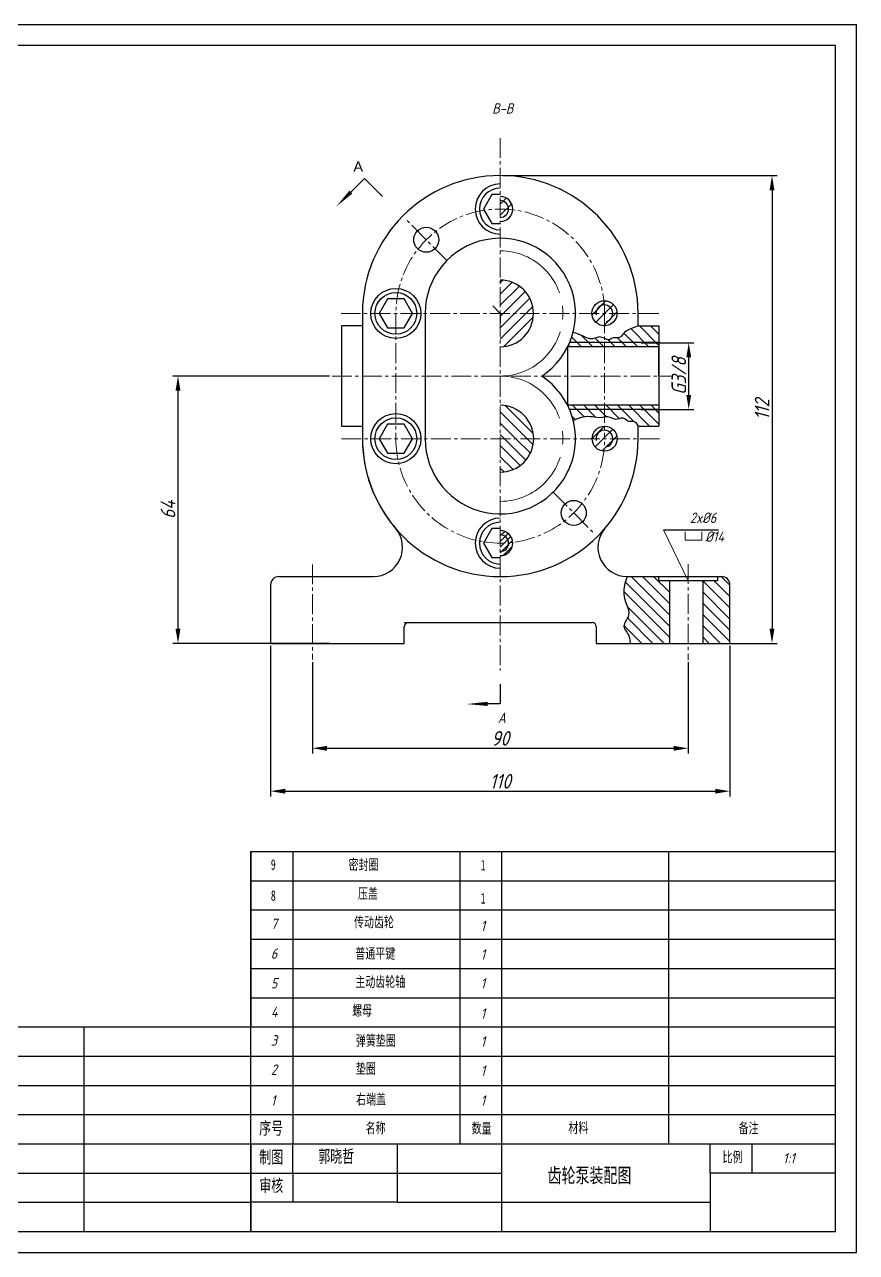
# Model space of a CAD drawing. Header units: millimetres. Extents: x -2889 to 8174, y 2447 to 8478.
# Drawn here: x 986.6 to 1185.9, y 3331.8 to 3625.8 of the extents above; entities that cross this region are included whole.
import ezdxf

# ---------------------------------------------------------------- set-up
doc = ezdxf.new("R2010")
doc.units = ezdxf.units.MM
doc.linetypes.add('CENTER2', pattern=[28.575, 19.05, -3.175, 3.175, -3.175])
for name, color, linetype, lineweight in [('标注', 255, 'Continuous', 5), ('点画线', 110, 'CENTER2', 5), ('粗', 7, 'Continuous', 30), ('粗实线', 7, 'Continuous', 40)]:
    doc.layers.add(name, color=color, linetype=linetype, lineweight=lineweight)
doc.layers.add('细实线', color=255, linetype='Continuous')
doc.styles.get("Standard").update_dxf_attribs({"font": 'arial.ttf'})
doc.styles.add('字母和数字', font='gbeitc.shx')
doc.styles.add('数字与字母', font='gbeitc.shx')
doc.styles.add('汉字', font='simfang.ttf', dxfattribs={"width": 0.7})
doc.dimstyles.new('721', dxfattribs={"dimtxt": 3.5, "dimasz": 3.5, "dimexe": 1.25, "dimexo": 0.625, "dimtad": 1, "dimtoh": 1, "dimdsep": 46, "dimtxsty": '数字与字母', "dimcen": 2.5, "dimadec": 0, "dimazin": 0, "dimtfac": 1, "dimtmove": 0, "dimatfit": 3, "dimfxl": 1, "dimlwd": 25, "dimlwe": 25, "dimarcsym": 0})
doc.dimstyles.new('721$0', dxfattribs={"dimtxt": 3.5, "dimasz": 3.5, "dimexe": 1.25, "dimexo": 0.625, "dimtad": 1, "dimtoh": 1, "dimdsep": 46, "dimtxsty": '数字与字母', "dimcen": 2.5, "dimadec": 0, "dimazin": 0, "dimtfac": 1, "dimtmove": 0, "dimatfit": 3, "dimfxl": 1, "dimlwd": 25, "dimlwe": 25, "dimarcsym": 0})
pattern_1 = [(135, (-1370.5366, 2426.4659), (-1.3470384, -1.3470384), [])]

# ---------------------------------------------------------------- blocks, each defined once
blk = doc.blocks.new('*D99')
at = {"layer": 'Defpoints', "color": 0, "transparency": 16777216}
for p in [(1055.57, 3473.83), (1145.57, 3473.83), (1145.57, 3452.54)]:
    blk.add_point(p, dxfattribs=at)
at = {"layer": '细实线', "color": 0, "lineweight": 25, "transparency": 16777216}
for p, q in [((1055.57, 3473.2), (1055.57, 3451.29)), ((1145.57, 3473.2), (1145.57, 3451.29)), ((1059.07, 3452.54), (1142.07, 3452.54))]:
    blk.add_line(p, q, dxfattribs=at)
at = {"layer": '细实线', "color": 0, "transparency": 16777216}
for points in [[(1059.07, 3453.12), (1059.07, 3451.96), (1055.57, 3452.54)], [(1142.07, 3453.12), (1142.07, 3451.96), (1145.57, 3452.54)]]:
    blk.add_solid(points, dxfattribs=at)
at = {"layer": '细实线', "color": 0, "transparency": 16777216, "insert": (1100.57, 3454.91), "char_height": 3.5, "attachment_point": 5, "style": '数字与字母'}
blk.add_mtext('90', dxfattribs=at)
blk = doc.blocks.new('*D100')
at = {"layer": 'Defpoints', "color": 0, "transparency": 16777216}
for p in [(1045.57, 3477.66), (1155.57, 3477.66), (1155.57, 3442.27)]:
    blk.add_point(p, dxfattribs=at)
at = {"layer": '细实线', "color": 0, "lineweight": 25, "transparency": 16777216}
for p, q in [((1045.57, 3477.04), (1045.57, 3441.02)), ((1155.57, 3477.04), (1155.57, 3441.02)), ((1049.07, 3442.27), (1152.07, 3442.27))]:
    blk.add_line(p, q, dxfattribs=at)
at = {"layer": '细实线', "color": 0, "transparency": 16777216}
for points in [[(1049.07, 3442.85), (1049.07, 3441.68), (1045.57, 3442.27)], [(1152.07, 3442.85), (1152.07, 3441.68), (1155.57, 3442.27)]]:
    blk.add_solid(points, dxfattribs=at)
at = {"layer": '细实线', "color": 0, "transparency": 16777216, "insert": (1100.57, 3444.64), "char_height": 3.5, "attachment_point": 5, "style": '数字与字母'}
blk.add_mtext('110', dxfattribs=at)
blk = doc.blocks.new('*D101')
at = {"layer": 'Defpoints', "color": 0, "transparency": 16777216}
for p in [(1100.57, 3589.66), (1123.57, 3477.66), (1165.65, 3477.66)]:
    blk.add_point(p, dxfattribs=at)
at = {"layer": '细实线', "color": 0, "lineweight": 25, "transparency": 16777216}
for p, q in [((1101.2, 3589.66), (1166.9, 3589.66)), ((1165.65, 3586.16), (1165.65, 3481.16)), ((1124.2, 3477.66), (1166.9, 3477.66))]:
    blk.add_line(p, q, dxfattribs=at)
at = {"layer": '细实线', "color": 0, "transparency": 16777216}
for points in [[(1165.06, 3586.16), (1166.23, 3586.16), (1165.65, 3589.66)], [(1165.06, 3481.16), (1166.23, 3481.16), (1165.65, 3477.66)]]:
    blk.add_solid(points, dxfattribs=at)
at = {"layer": '细实线', "color": 0, "transparency": 16777216, "insert": (1163.27, 3533.66), "char_height": 3.5, "attachment_point": 5, "rotation": 90, "style": '数字与字母'}
blk.add_mtext('112', dxfattribs=at)
blk = doc.blocks.new('*D102')
at = {"layer": 'Defpoints', "color": 0, "transparency": 16777216}
for p in [(1060.3, 3541.66), (1023.39, 3477.66), (1060.3, 3477.66)]:
    blk.add_point(p, dxfattribs=at)
at = {"layer": '细实线', "color": 0, "lineweight": 25, "transparency": 16777216}
for p, q in [((1059.67, 3541.66), (1022.14, 3541.66)), ((1023.39, 3538.16), (1023.39, 3481.16)), ((1059.67, 3477.66), (1022.14, 3477.66))]:
    blk.add_line(p, q, dxfattribs=at)
at = {"layer": '细实线', "color": 0, "transparency": 16777216}
for points in [[(1022.8, 3538.16), (1023.97, 3538.16), (1023.39, 3541.66)], [(1022.8, 3481.16), (1023.97, 3481.16), (1023.39, 3477.66)]]:
    blk.add_solid(points, dxfattribs=at)
at = {"layer": '细实线', "color": 0, "transparency": 16777216, "insert": (1021.01, 3509.66), "char_height": 3.5, "attachment_point": 5, "rotation": 90, "style": '数字与字母'}
blk.add_mtext('64', dxfattribs=at)
blk = doc.blocks.new('*D112')
at = {"layer": 'Defpoints', "color": 0, "transparency": 16777216}
for p in [(1133.71, 3549.66), (1145.71, 3549.66), (1133.71, 3533.66)]:
    blk.add_point(p, dxfattribs=at)
at = {"layer": '细实线', "color": 0, "lineweight": 25, "transparency": 16777216}
for p, q in [((1134.33, 3549.66), (1146.96, 3549.66)), ((1145.71, 3537.16), (1145.71, 3546.16)), ((1134.33, 3533.66), (1146.96, 3533.66))]:
    blk.add_line(p, q, dxfattribs=at)
at = {"layer": '细实线', "color": 0, "transparency": 16777216}
for points in [[(1145.13, 3546.16), (1146.29, 3546.16), (1145.71, 3549.66)], [(1145.13, 3537.16), (1146.29, 3537.16), (1145.71, 3533.66)]]:
    blk.add_solid(points, dxfattribs=at)
at = {"layer": '细实线', "color": 0, "transparency": 16777216, "insert": (1143.33, 3541.66), "char_height": 3.5, "attachment_point": 5, "rotation": 90, "style": '数字与字母'}
blk.add_mtext('G3/8', dxfattribs=at)

msp = doc.modelspace()

# ---------------------------------------------------------------- hatches: boundary and pattern name
h = msp.add_hatch()
h.set_pattern_fill('ANSI31', color=0, scale=0.6)
h.set_pattern_definition([(45, (-1370.5366, 2426.4659), (-1.3470384, 1.3470384), [])])
h.paths.add_polyline_path([(1100.57, 3564.663), (1100.57, 3556.663), (1108.525, 3556.663, 0.412582)])
h.paths.add_polyline_path([(1108.525, 3556.663), (1100.57, 3556.663), (1100.57, 3555.026), (1100.57, 3548.663, 0.412582)])
h.paths.add_polyline_path([(1100.57, 3583.663), (1100.57, 3581.663, -0.020008), (1102.568, 3581.583, 0.4259816)], flags=17)
h.paths.add_polyline_path([(1102.568, 3581.583, 0.020008), (1100.57, 3581.663), (1100.57, 3579.663, 0.4025427)])
h.paths.add_polyline_path([(1103.565, 3581.483, 0.010013), (1102.568, 3581.583, -0.4025427), (1100.57, 3579.663), (1100.57, 3578.663, 0.3967367)])
h.paths.add_polyline_path([(1100.57, 3584.663), (1100.57, 3583.663, -0.4259816), (1102.568, 3581.583, -0.010013), (1103.565, 3581.483, 0.4319091)])
h.paths.add_polyline_path([(1125.49, 3558.663, -0.0200209), (1125.57, 3556.663), (1127.525, 3556.663, 0.4194244)], flags=17)
h.paths.add_polyline_path([(1127.525, 3556.663), (1125.57, 3556.663), (1125.57, 3554.664, 0.4076992)], flags=17)
h.paths.add_polyline_path([(1125.57, 3556.663), (1122.526, 3556.663, 0.4149432), (1125.57, 3553.701)])
h.paths.add_polyline_path([(1125.49, 3558.663, 0.0103957), (1125.385, 3559.697, 0.4005907), (1122.525, 3556.7, 0.0030946), (1122.526, 3556.663), (1123.525, 3556.663, -0.4090219)])
h.paths.add_polyline_path([(1125.385, 3559.697, -0.0103957), (1125.49, 3558.663, -0.4194244), (1127.525, 3556.663), (1128.525, 3556.663, 0.0030946), (1128.525, 3556.7, 0.4279689)])
h.paths.add_polyline_path([(1125.49, 3558.663, 0.4090219), (1123.525, 3556.663), (1125.57, 3556.663, 0.0200209)])
h.paths.add_polyline_path([(1125.57, 3556.663), (1123.525, 3556.663), (1122.526, 3556.663, 0.4149432), (1125.57, 3553.701)], flags=16)
h.paths.add_polyline_path([(1128.525, 3556.663), (1127.525, 3556.663, -0.4076992), (1125.57, 3554.664), (1125.57, 3553.701, 0.4062553)])
h.paths.add_polyline_path([(1125.57, 3556.663), (1123.525, 3556.663), (1122.526, 3556.663, 0.4149432), (1125.57, 3553.701), (1125.57, 3554.664)], flags=17)
h.paths.add_polyline_path([(1125.57, 3529.663, 0.4142038), (1122.57, 3526.663), (1125.57, 3526.663, 0.0007432), (1125.57, 3526.738)])
h.paths.add_polyline_path([(1125.57, 3528.663), (1125.57, 3526.738, -0.0007432), (1125.57, 3526.663), (1127.57, 3526.663, 0.4142287)])
h.paths.add_polyline_path([(1125.57, 3529.663), (1125.57, 3528.663, -0.4142287), (1127.57, 3526.663), (1128.57, 3526.663, 0.4142233)])
h.paths.add_polyline_path([(1128.57, 3526.663), (1127.57, 3526.663, -0.4259816), (1125.49, 3524.665, -0.010013), (1125.39, 3523.669, 0.4319091)])
h.paths.add_polyline_path([(1127.57, 3526.663), (1125.57, 3526.663, -0.020008), (1125.49, 3524.665, 0.4259816)], flags=17)
h.paths.add_polyline_path([(1125.57, 3526.663), (1123.57, 3526.663, 0.4025427), (1125.49, 3524.665, 0.020008)])
h.paths.add_polyline_path([(1123.57, 3526.663), (1122.57, 3526.663, 0.3967367), (1125.39, 3523.669, 0.010013), (1125.49, 3524.665, -0.4025427)])
h = msp.add_hatch()
h.set_pattern_fill('ANSI31', color=0, scale=0.6, angle=90)
h.set_pattern_definition(pattern_1)
edge = h.paths.add_edge_path()
edge.add_line((1138.57, 3553.663), (1133.57, 3553.663))
edge.add_spline(control_points=[(1133.57, 3553.663), (1129.95, 3552.542), (1129.84, 3550.406), (1127.248, 3551.178), (1126.798, 3550.052), (1125.883, 3550.512), (1125.57, 3550.658)], knot_values=[0, 0, 0, 0, 1, 2, 3, 3.4508129, 3.4508129, 3.4508129, 3.4508129], degree=3, periodic=0)
edge.add_line((1125.57, 3550.658), (1125.57, 3549.663))
edge.add_line((1125.57, 3549.663), (1138.57, 3549.663))
edge.add_line((1138.57, 3549.663), (1138.57, 3553.663))
edge = h.paths.add_edge_path()
edge.add_spline(control_points=[(1125.57, 3550.658), (1125.189, 3550.837), (1123.992, 3551.357), (1122.262, 3549.804), (1120.012, 3551.579), (1117.986, 3552.115)], knot_values=[3.4508129, 3.4508129, 3.4508129, 3.4508129, 4, 5, 5.9932027, 5.9932027, 5.9932027, 5.9932027], degree=3, periodic=0)
edge.add_arc((1100.57, 3556.663), 18, 337.11462, 345.36293, ccw=False)
edge.add_line((1117.153, 3549.663), (1125.57, 3549.663))
edge.add_line((1125.57, 3549.663), (1125.57, 3550.658))
h.paths.add_polyline_path([(1125.57, 3549.663), (1117.153, 3549.663, -0.0152834), (1116.695, 3548.663), (1125.57, 3548.663)])
h.paths.add_polyline_path([(1138.57, 3549.663), (1125.57, 3549.663), (1125.57, 3548.663), (1138.57, 3548.663)])
h.paths.add_polyline_path([(1138.57, 3534.663), (1125.57, 3534.663), (1125.57, 3533.663), (1138.57, 3533.663)])
h.paths.add_polyline_path([(1125.57, 3534.663), (1116.695, 3534.663, -0.0152834), (1117.153, 3533.663), (1125.57, 3533.663)])
edge = h.paths.add_edge_path()
edge.add_line((1125.57, 3533.663), (1117.153, 3533.663))
edge.add_arc((1100.57, 3526.663), 18, 14.06865, 22.88538, ccw=False)
edge.add_spline(control_points=[(1118.03, 3531.039), (1121.063, 3532.569), (1123.428, 3531.484), (1124.999, 3531.864), (1125.57, 3531.94)], knot_values=[0, 0, 0, 0, 1, 1.7055718, 1.7055718, 1.7055718, 1.7055718], degree=3, periodic=0)
edge.add_line((1125.57, 3531.94), (1125.57, 3533.663))
edge = h.paths.add_edge_path()
edge.add_line((1138.57, 3533.663), (1125.57, 3533.663))
edge.add_line((1125.57, 3533.663), (1125.57, 3531.94))
edge.add_spline(control_points=[(1125.57, 3531.94), (1125.808, 3531.971), (1126.796, 3532.047), (1128.222, 3530.865), (1129.994, 3532.206), (1131.38, 3530.252), (1132.857, 3531.274), (1133.57, 3529.663)], knot_values=[1.7055718, 1.7055718, 1.7055718, 1.7055718, 2, 3, 4, 5, 6, 6, 6, 6], degree=3, periodic=0)
edge.add_line((1133.57, 3529.663), (1138.57, 3529.663))
edge.add_line((1138.57, 3529.663), (1138.57, 3533.663))
h = msp.add_hatch()
h.set_pattern_fill('ANSI31', color=0, scale=0.6, angle=90)
h.set_pattern_definition(pattern_1)
edge = h.paths.add_edge_path()
edge.add_line((1141.07, 3492.663), (1138.57, 3492.663))
edge.add_line((1138.57, 3492.663), (1138.57, 3493.663))
edge.add_line((1138.57, 3493.663), (1130.967, 3493.663))
edge.add_spline(control_points=[(1130.967, 3493.663), (1129.087, 3488.947), (1132.87, 3485.267), (1129.187, 3481.753), (1131.664, 3480.013), (1131.664, 3477.663), (1131.664, 3477.663)], knot_values=[0, 0, 0, 0, 1, 2, 3, 4, 4, 4, 4], degree=3, periodic=0)
edge.add_line((1131.665, 3477.663), (1141.07, 3477.663))
edge.add_line((1141.07, 3477.663), (1141.07, 3492.663))
h.paths.add_polyline_path([(1155.57, 3493.663), (1152.57, 3493.663), (1152.57, 3492.663), (1149.07, 3492.663), (1149.07, 3477.663), (1155.57, 3477.663)])
at = {"layer": '标注'}
h = msp.add_hatch(dxfattribs=at)
h.set_pattern_fill('ANSI31', color=0, scale=0.3)
h.set_pattern_definition([(45, (-1370.53655, 2426.4659), (-0.6735192, 0.6735192), [])])
h.paths.add_polyline_path([(1100.57, 3503.663), (1100.57, 3501.663, 0.020008), (1102.568, 3501.743, 0.4025427)])
h.paths.add_polyline_path([(1100.57, 3504.663), (1100.57, 3503.663, -0.4025427), (1102.568, 3501.743, 0.010013), (1103.565, 3501.843, 0.3967367)])
h.paths.add_polyline_path([(1103.565, 3501.843, -0.010013), (1102.568, 3501.743, -0.4259816), (1100.57, 3499.663), (1100.57, 3498.663, 0.4319091)])
h.paths.add_polyline_path([(1102.568, 3501.743, -0.020008), (1100.57, 3501.663), (1100.57, 3499.663, 0.4259816)], flags=17)
at = {"layer": '点画线'}
h = msp.add_hatch(dxfattribs=at)
h.set_pattern_fill('ANSI31', color=0, scale=0.6, angle=90)
h.set_pattern_definition(pattern_1)
h.paths.add_polyline_path([(1108.57, 3526.663, 0.4142136), (1100.57, 3534.663), (1100.57, 3526.663)], flags=17)
h.paths.add_polyline_path([(1100.57, 3534.663), (1100.57, 3518.663, 1)])
h = msp.add_hatch(dxfattribs=at)
h.set_pattern_fill('ANSI31', color=0, scale=0.6, angle=90)
h.set_pattern_definition(pattern_1)
h.paths.add_polyline_path([(1100.57, 3526.663), (1108.57, 3526.663, 0.4142136), (1100.57, 3534.663)])

# ---------------------------------------------------------------- linework, layer by layer
at = {"color": 0}
for p, q in [((765.873, 3625.828), (1185.873, 3625.828)), ((1185.873, 3331.828), (1185.873, 3625.828)), ((1068.085, 3588.989), (1064.803, 3585.735)), ((1138.57, 3549.663), (1117.153, 3549.663)), ((1138.57, 3533.663), (1117.153, 3533.663)), ((1139.645, 3504.816), (1152.874, 3504.816)), ((1040.873, 3420.828), (1040.873, 3427.828)), ((1040.873, 3427.828), (1180.873, 3427.828)), ((1050.873, 3427.828), (1050.873, 3420.828)), ((1090.873, 3427.828), (1090.873, 3420.828)), ((1100.873, 3427.828), (1100.873, 3420.828)), ((1140.873, 3427.828), (1140.873, 3420.828)), ((1040.873, 3413.828), (1040.873, 3420.828)), ((1040.873, 3420.828), (1050.873, 3420.828)), ((1040.873, 3420.828), (1180.873, 3420.828)), ((1050.873, 3420.828), (1090.873, 3420.828)), ((1050.873, 3420.828), (1050.873, 3413.828)), ((1090.873, 3420.828), (1100.873, 3420.828)), ((1090.873, 3420.828), (1090.873, 3413.828)), ((1100.873, 3420.828), (1100.873, 3413.828)), ((1100.873, 3420.828), (1140.873, 3420.828)), ((1140.873, 3420.828), (1180.873, 3420.828)), ((1140.873, 3420.828), (1140.873, 3413.828)), ((1040.873, 3406.828), (1040.873, 3413.828)), ((1040.873, 3413.828), (1050.873, 3413.828)), ((1040.873, 3413.828), (1180.873, 3413.828)), ((1050.873, 3413.828), (1090.873, 3413.828)), ((1050.873, 3413.828), (1050.873, 3406.828)), ((1090.873, 3413.828), (1100.873, 3413.828)), ((1090.873, 3413.828), (1090.873, 3406.828)), ((1100.873, 3413.828), (1100.873, 3406.828)), ((1100.873, 3413.828), (1140.873, 3413.828)), ((1140.873, 3413.828), (1180.873, 3413.828)), ((1140.873, 3413.828), (1140.873, 3406.828)), ((1040.873, 3399.828), (1040.873, 3406.828)), ((1040.873, 3406.828), (1050.873, 3406.828)), ((1040.873, 3406.828), (1180.873, 3406.828)), ((1050.873, 3406.828), (1090.873, 3406.828)), ((1050.873, 3406.828), (1050.873, 3399.828)), ((1090.873, 3406.828), (1100.873, 3406.828)), ((1090.873, 3406.828), (1090.873, 3399.828)), ((1100.873, 3406.828), (1100.873, 3399.828)), ((1100.873, 3406.828), (1140.873, 3406.828)), ((1140.873, 3406.828), (1180.873, 3406.828)), ((1140.873, 3406.828), (1140.873, 3399.828)), ((1040.873, 3392.828), (1040.873, 3399.828)), ((1040.873, 3399.828), (1050.873, 3399.828)), ((1040.873, 3399.828), (1180.873, 3399.828)), ((1050.873, 3399.828), (1090.873, 3399.828)), ((1050.873, 3399.828), (1050.873, 3392.828)), ((1090.873, 3399.828), (1100.873, 3399.828)), ((1090.873, 3399.828), (1090.873, 3392.828)), ((1100.873, 3399.828), (1100.873, 3392.828)), ((1100.873, 3399.828), (1140.873, 3399.828)), ((1140.873, 3399.828), (1180.873, 3399.828)), ((1140.873, 3399.828), (1140.873, 3392.828)), ((1040.873, 3385.828), (1040.873, 3392.828)), ((1040.873, 3392.828), (1050.873, 3392.828)), ((1040.873, 3392.828), (1180.873, 3392.828)), ((1050.873, 3392.828), (1090.873, 3392.828)), ((1050.873, 3392.828), (1050.873, 3385.828)), ((1090.873, 3392.828), (1100.873, 3392.828)), ((1090.873, 3392.828), (1090.873, 3385.828)), ((1100.873, 3392.828), (1100.873, 3385.828)), ((1100.873, 3392.828), (1140.873, 3392.828)), ((1140.873, 3392.828), (1180.873, 3392.828)), ((1140.873, 3392.828), (1140.873, 3385.828)), ((900.873, 3385.828), (1040.873, 3385.828)), ((960.873, 3385.828), (1000.873, 3385.828)), ((1000.873, 3385.828), (1040.873, 3385.828)), ((1000.873, 3385.828), (1000.873, 3378.828)), ((1040.873, 3378.828), (1040.873, 3385.828)), ((1040.873, 3385.828), (1050.873, 3385.828)), ((1040.873, 3385.828), (1180.873, 3385.828)), ((1050.873, 3385.828), (1090.873, 3385.828)), ((1050.873, 3385.828), (1050.873, 3378.828)), ((1090.873, 3385.828), (1100.873, 3385.828)), ((1090.873, 3385.828), (1090.873, 3378.828)), ((1100.873, 3385.828), (1100.873, 3378.828)), ((1100.873, 3385.828), (1140.873, 3385.828)), ((1140.873, 3385.828), (1180.873, 3385.828)), ((1140.873, 3385.828), (1140.873, 3378.828)), ((900.873, 3378.828), (1040.873, 3378.828)), ((960.873, 3378.828), (1000.873, 3378.828)), ((1000.873, 3378.828), (1040.873, 3378.828)), ((1000.873, 3378.828), (1000.873, 3371.828)), ((1040.873, 3371.828), (1040.873, 3378.828)), ((1040.873, 3378.828), (1050.873, 3378.828)), ((1040.873, 3378.828), (1180.873, 3378.828)), ((1050.873, 3378.828), (1090.873, 3378.828)), ((1050.873, 3378.828), (1050.873, 3371.828)), ((1090.873, 3378.828), (1100.873, 3378.828)), ((1090.873, 3378.828), (1090.873, 3371.828)), ((1100.873, 3378.828), (1100.873, 3371.828)), ((1100.873, 3378.828), (1140.873, 3378.828)), ((1140.873, 3378.828), (1180.873, 3378.828)), ((1140.873, 3378.828), (1140.873, 3371.828)), ((900.873, 3371.828), (1040.873, 3371.828)), ((960.873, 3371.828), (1000.873, 3371.828)), ((1000.873, 3371.828), (1040.873, 3371.828)), ((1000.873, 3371.828), (1000.873, 3364.828)), ((1040.873, 3364.828), (1040.873, 3371.828)), ((1040.873, 3371.828), (1050.873, 3371.828)), ((1040.873, 3371.828), (1180.873, 3371.828)), ((1050.873, 3371.828), (1090.873, 3371.828)), ((1050.873, 3371.828), (1050.873, 3364.828)), ((1090.873, 3371.828), (1100.873, 3371.828)), ((1090.873, 3371.828), (1090.873, 3364.828)), ((1100.873, 3371.828), (1100.873, 3364.828)), ((1100.873, 3371.828), (1140.873, 3371.828)), ((1140.873, 3371.828), (1180.873, 3371.828)), ((1140.873, 3371.828), (1140.873, 3364.828)), ((900.873, 3364.828), (1040.873, 3364.828)), ((960.873, 3364.828), (1000.873, 3364.828)), ((1000.873, 3364.828), (1040.873, 3364.828)), ((1000.873, 3364.828), (1000.873, 3357.828)), ((1040.873, 3364.828), (1050.873, 3364.828)), ((1040.873, 3364.828), (1180.873, 3364.828)), ((1050.873, 3364.828), (1090.873, 3364.828)), ((1050.873, 3364.828), (1050.873, 3357.828)), ((1090.873, 3364.828), (1100.873, 3364.828)), ((1090.873, 3364.828), (1090.873, 3357.828)), ((1100.873, 3364.828), (1100.873, 3357.828)), ((1100.873, 3364.828), (1140.873, 3364.828)), ((1140.873, 3364.828), (1180.873, 3364.828)), ((1140.873, 3364.828), (1140.873, 3357.828)), ((900.873, 3357.828), (1040.873, 3357.828)), ((960.873, 3357.828), (1000.873, 3357.828)), ((1000.873, 3357.828), (1040.873, 3357.828)), ((1000.873, 3357.828), (1000.873, 3350.828)), ((1040.873, 3357.828), (1040.873, 3336.828)), ((1040.873, 3357.828), (1180.873, 3357.828)), ((1050.873, 3350.828), (1050.873, 3357.828)), ((1075.873, 3357.828), (1075.873, 3343.828)), ((1100.873, 3357.828), (1100.873, 3336.828)), ((1150.873, 3350.828), (1150.873, 3357.828)), ((1160.873, 3350.828), (1160.873, 3357.828)), ((900.873, 3350.828), (1040.873, 3350.828)), ((960.873, 3350.828), (1000.873, 3350.828)), ((1000.873, 3350.828), (1040.873, 3350.828)), ((1000.873, 3350.828), (1000.873, 3343.828)), ((1040.873, 3350.828), (1050.873, 3350.828)), ((1050.873, 3350.828), (1075.873, 3350.828)), ((1050.873, 3350.828), (1050.873, 3343.828)), ((1075.873, 3350.828), (1100.873, 3350.828)), ((1160.873, 3350.828), (1150.873, 3350.828)), ((1150.873, 3350.828), (1150.873, 3336.828)), ((1180.873, 3350.828), (1160.873, 3350.828)), ((900.873, 3343.828), (1040.873, 3343.828)), ((960.873, 3343.828), (1000.873, 3343.828)), ((1000.873, 3343.828), (1040.873, 3343.828)), ((1000.873, 3343.828), (1000.873, 3336.828)), ((1075.873, 3343.828), (1040.873, 3343.828)), ((1075.873, 3343.828), (1100.873, 3343.828)), ((1100.873, 3343.828), (1150.873, 3343.828)), ((900.873, 3336.828), (1040.873, 3336.828)), ((765.873, 3331.828), (1185.873, 3331.828))]:
    msp.add_line(p, q, dxfattribs=at)
for centre, radius, start, end in [((1100.57, 3581.663), 2, 270, 90), ((1125.504, 3556.672), 2.009, 284.44058, 189.89435), ((1125.532, 3526.685), 2.015, 281.1929, 193.25835), ((1100.57, 3501.663), 2, 270, 90)]:
    msp.add_arc(centre, radius, start, end, dxfattribs=at)
for points in [[(1133.57, 3553.663), (1129.95, 3552.542), (1129.84, 3550.406), (1127.248, 3551.178), (1126.697, 3549.8), (1124.298, 3551.632), (1122.258, 3549.8), (1119.997, 3551.591), (1117.944, 3552.126)], [(1118.03, 3531.039), (1121.063, 3532.569), (1123.836, 3531.297), (1126.358, 3532.41), (1128.222, 3530.865), (1129.994, 3532.206), (1131.38, 3530.252), (1132.857, 3531.274), (1133.57, 3529.663)], [(1130.967, 3493.663), (1129.087, 3488.947), (1132.87, 3485.267), (1129.187, 3481.753), (1131.664, 3480.013), (1131.664, 3477.663), (1131.664, 3477.663)]]:
    msp.add_open_spline(points, degree=3, dxfattribs=at)
at = {"layer": '标注', "color": 0}
for p, q in [((1139.645, 3504.816), (1145.57, 3492.663)), ((1144.824, 3504.37), (1144.824, 3502.37)), ((1144.824, 3502.37), (1148.824, 3502.37)), ((1148.824, 3502.37), (1148.824, 3504.37))]:
    msp.add_line(p, q, dxfattribs=at)
at = {"layer": '点画线', "color": 0, "lineweight": 5, "ltscale": 0.25}
for p, q in [((1100.57, 3598.64), (1100.57, 3471.164)), ((1087.811, 3569.36), (1078.241, 3578.882)), ((1138.555, 3556.663), (1062.451, 3556.663)), ((1075.57, 3556.663), (1075.57, 3526.663)), ((1125.57, 3556.663), (1125.57, 3526.738)), ((1060.295, 3541.663), (1141.397, 3541.663)), ((1138.719, 3526.663), (1062.533, 3526.663)), ((1113.24, 3513.877), (1122.962, 3504.066)), ((1055.57, 3496.579), (1055.57, 3473.827)), ((1145.57, 3496.646), (1145.57, 3473.67))]:
    msp.add_line(p, q, dxfattribs=at)
for centre, start, end in [((1100.57, 3556.663), 0, 180), ((1100.57, 3526.663), 180, 0.17032)]:
    msp.add_arc(centre, 25, start, end, dxfattribs=at)
at = {"layer": '点画线', "color": 0}
for centre in [(1100.57, 3556.663), (1100.57, 3526.663)]:
    msp.add_arc(centre, 15, 270, 90, dxfattribs=at)
at = {"layer": '粗', "color": 0}
for p, q in [((1180.873, 3620.828), (790.873, 3620.828)), ((1180.873, 3336.828), (1180.873, 3620.828)), ((1072.397, 3584.697), (1068.085, 3588.989)), ((1100.57, 3556.663), (1098.756, 3558.471)), ((1067.57, 3556.663), (1067.57, 3526.663)), ((1082.57, 3556.663), (1082.57, 3526.663)), ((1100.57, 3556.663), (1100.57, 3554.439)), ((1133.57, 3553.663), (1133.57, 3556.663)), ((1067.57, 3553.663), (1062.57, 3553.663)), ((1067.57, 3553.663), (1062.57, 3553.663)), ((1062.57, 3553.663), (1062.57, 3529.663)), ((1133.57, 3553.663), (1138.57, 3553.663)), ((1133.57, 3553.663), (1138.57, 3553.663)), ((1138.57, 3553.663), (1138.57, 3529.663)), ((1138.57, 3548.663), (1116.695, 3548.663)), ((1116.695, 3548.663), (1116.695, 3534.663)), ((1138.57, 3541.663), (1138.57, 3548.663)), ((1138.57, 3534.663), (1116.695, 3534.663)), ((1062.57, 3529.663), (1067.57, 3529.663)), ((1133.57, 3526.663), (1133.57, 3529.663)), ((1133.57, 3529.663), (1138.57, 3529.663)), ((1047.57, 3493.663), (1070.173, 3493.663)), ((1130.967, 3493.663), (1153.57, 3493.663)), ((1138.57, 3492.663), (1138.57, 3493.663)), ((1144.57, 3493.663), (1151.57, 3493.663)), ((1152.57, 3493.663), (1152.57, 3492.663)), ((1045.57, 3491.663), (1045.57, 3477.663)), ((1152.57, 3492.663), (1138.57, 3492.663)), ((1141.07, 3492.663), (1141.07, 3477.663)), ((1149.07, 3492.663), (1149.07, 3477.663)), ((1155.57, 3477.663), (1155.57, 3491.663)), ((1077.57, 3482.663), (1122.57, 3482.663)), ((1077.57, 3477.663), (1077.57, 3481.663)), ((1123.57, 3481.663), (1123.57, 3477.663)), ((1045.57, 3477.663), (1077.57, 3477.663)), ((1123.57, 3477.663), (1155.57, 3477.663)), ((1100.57, 3467.9), (1100.57, 3463.174)), ((1040.873, 3427.828), (1040.873, 3385.828)), ((1040.873, 3378.828), (1040.873, 3385.828)), ((1040.873, 3371.828), (1040.873, 3378.828)), ((1040.873, 3364.828), (1040.873, 3371.828)), ((1040.873, 3357.828), (1040.873, 3364.828)), ((1040.873, 3350.828), (1040.873, 3357.828)), ((1040.873, 3343.828), (1040.873, 3350.828)), ((1040.873, 3336.828), (1040.873, 3343.828)), ((790.873, 3336.828), (1180.873, 3336.828))]:
    msp.add_line(p, q, dxfattribs=at)
for points in [[(1064.803, 3585.735, 1, 0, 0), (1061.253, 3582.215, 0, 0, 0)], [(1097.565, 3463.174, 1, 0, 0), (1092.565, 3463.134, 0, 0, 0)]]:
    msp.add_lwpolyline(points, format="xyseb", dxfattribs=at)
for points in [[(1100.57, 3585.127), (1098.57, 3585.127), (1096.57, 3581.663), (1098.57, 3578.199), (1100.57, 3578.199)], [(1100.57, 3505.127), (1098.57, 3505.127), (1096.57, 3501.663), (1098.57, 3498.199), (1100.57, 3498.199)]]:
    msp.add_lwpolyline(points, dxfattribs=at)
for points in [[(1073.57, 3560.127), (1071.57, 3556.663), (1073.57, 3553.199), (1077.57, 3553.199), (1079.57, 3556.663), (1077.57, 3560.127)], [(1073.57, 3530.127), (1071.57, 3526.663), (1073.57, 3523.199), (1077.57, 3523.199), (1079.57, 3526.663), (1077.57, 3530.127)]]:
    msp.add_lwpolyline(points, close=True, dxfattribs=at)
for centre, radius in [((1082.849, 3574.297), 3), ((1075.57, 3556.663), 6), ((1075.57, 3556.663), 5), ((1125.525, 3556.7), 3), ((1075.57, 3526.663), 6), ((1075.57, 3526.663), 5), ((1125.57, 3526.663), 3), ((1118.167, 3508.905), 3)]:
    msp.add_circle(centre, radius, dxfattribs=at)
for centre, radius, start, end in [((1100.57, 3556.663), 33, 0, 180), ((1100.57, 3581.663), 6, 90, 270), ((1100.57, 3581.663), 5, 90, 270), ((1100.57, 3581.663), 3, 270, 90), ((1100.57, 3556.663), 18, 303.55731, 180), ((1100.525, 3556.663), 8, 270.31935, 89.68065), ((1100.57, 3526.663), 18, 180, 56.44269), ((1100.57, 3526.663), 8, 270, 90), ((1100.57, 3526.663), 33, 180, 220.5416), ((1100.57, 3526.663), 33, 180, 0), ((1100.57, 3501.663), 6, 90, 270), ((1070.173, 3500.663), 7, 270, 40.5416), ((1100.57, 3501.663), 5, 90, 270), ((1100.57, 3501.663), 3, 270, 90), ((1130.967, 3500.663), 7, 139.4584, 270), ((1047.57, 3491.663), 2, 90, 180), ((1153.57, 3491.663), 2, 0, 90), ((1078.57, 3481.663), 1, 90, 180), ((1122.57, 3481.663), 1, 0, 90)]:
    msp.add_arc(centre, radius, start, end, dxfattribs=at)
at = {"layer": '细实线'}
msp.add_line((1100.57, 3463.174), (1097.565, 3463.174), dxfattribs=at)

# ---------------------------------------------------------------- texts
at = {"color": 0, "attachment_point": 1}
for s, width, gutter_width, heights, insert, char_height, style in [('\\A1;2x%%C6', 25.20917, 12.5, [0], (1145.988, 3508.973), 2.5, '数字与字母'), ('9', 5.8468, 12.5, [0], (1045.623, 3425.943), 2.5, '汉字'), ('密封圈', 12.13047, 12.5, [0], (1064.235, 3425.943), 2.5, '汉字'), ('1', 5.8468, 12.5, [0], (1095.873, 3425.815), 2.5, '汉字'), ('压盖', 7.82403, 12.5, [0], (1066.489, 3419.016), 2.5, '汉字'), ('8', 5.8468, 12.5, [0], (1045.623, 3418.528), 2.5, '汉字'), ('1', 5.8468, 12.5, [0], (1095.873, 3417.869), 2.5, '汉字'), ('7', 5.8468, 12.5, [0], (1045.623, 3411.763), 2.5, '数字与字母'), ('传动齿轮', 10.66529, 12.5, [0], (1065.558, 3412.192), 2.5, '汉字'), ('1', 5.8468, 12.5, [0], (1095.873, 3411.291), 2.5, '数字与字母'), ('6', 5.8468, 12.5, [0], (1045.623, 3404.636), 2.5, '数字与字母'), ('普通平键', 10.778, 12.5, [0], (1065.863, 3404.669), 2.5, '汉字'), ('1', 5.8468, 12.5, [0], (1095.873, 3404.438), 2.5, '数字与字母'), ('5', 5.8468, 12.5, [0], (1045.623, 3397.544), 2.5, '数字与字母'), ('主动齿轮轴', 13.49301, 12.5, [0], (1065.868, 3397.896), 2.5, '汉字'), ('1', 5.8468, 12.5, [0], (1095.873, 3397.519), 2.5, '数字与字母'), ('4', 5.8468, 12.5, [0], (1045.623, 3390.664), 2.5, '数字与字母'), ('螺母', 8.58438, 12.5, [0], (1065.089, 3391.027), 2.5, '汉字'), ('1', 5.8468, 12.5, [0], (1095.873, 3390.303), 2.5, '数字与字母'), ('弹簧垫圈', 14.33534, 12.5, [0], (1065.988, 3383.824), 2.5, '汉字'), ('3', 5.8468, 12.5, [0], (1045.623, 3383.845), 2.5, '数字与字母'), ('1', 5.8468, 12.5, [0], (1095.873, 3383.589), 2.5, '数字与字母'), ('2', 5.8468, 12.5, [0], (1045.623, 3376.844), 2.5, '数字与字母'), ('垫圈', 18.2292, 12.5, [0], (1065.98, 3377.121), 2.5, '汉字'), ('1', 5.8468, 12.5, [0], (1095.873, 3376.609), 2.5, '数字与字母'), ('1', 5.8468, 12.5, [0], (1045.623, 3369.466), 2.5, '数字与字母'), ('右端盖', 18.2292, 12.5, [0], (1066.048, 3369.776), 2.5, '汉字'), ('1', 5.8468, 12.5, [0], (1095.873, 3369.466), 2.5, '数字与字母'), ('序号', 10, 12.5, [0], (1042.83, 3363.088), 3, '汉字'), ('名称', 11.82707, 12.5, [0], (1068.327, 3362.9), 2.5, '汉字'), ('数量', 10, 12.5, [0], (1093.714, 3362.835), 2.5, '汉字'), ('材料', 12.69743, 12.5, [0], (1116.892, 3362.964), 2.5, '汉字'), ('备注', 11.26735, 12.5, [0], (1157.65, 3362.858), 2.5, '汉字'), ('{\\fSimSun|b0|i0|c134|p2;郭晓哲}', 29.09305, 0, [19.309], (1056.994, 3356.357), 3, '汉字'), ('{\\fSimSun|b0|i0|c134|p2;比例}', 7.47777, 12.5, [0], (1153.798, 3355.954), 2.5, '汉字'), ('{\\fSimSun|b0|i0|c134|p2;审核}', 10, 50, [3.975], (1042.859, 3349.36), 3, '汉字')]:
    msp.add_mtext_dynamic_manual_height_columns(s, width=width, gutter_width=gutter_width, heights=heights, dxfattribs=dict(at, insert=insert, char_height=char_height, style=style))
at = {"layer": '标注', "color": 0, "insert": (1149.645, 3504.468), "char_height": 2.5, "attachment_point": 1, "style": '字母和数字'}
msp.add_mtext_dynamic_manual_height_columns('%%C14', width=4.7712, gutter_width=12.5, heights=[0], dxfattribs=at)
at = {"layer": '粗实线', "insert": (1111.908, 3352.031), "char_height": 3.5, "attachment_point": 1, "style": '汉字'}
msp.add_mtext_dynamic_manual_height_columns('齿轮泵装配图', width=38.95528, gutter_width=17.5, heights=[0], dxfattribs=at)
at = {"layer": '细实线', "color": 0, "attachment_point": 1}
for s, width, gutter_width, heights, insert, char_height, style in [('B-B', 13.51155, 12.5, [0], (1098.63, 3606.997), 2.5, '字母和数字'), ('A', 6.01712, 12.5, [0], (1099.968, 3461.079), 2.5, '字母和数字'), ('制图', 11.36184, 1.558, [6.746], (1042.859, 3356.169), 3, '汉字'), ('1:1', 0.01562, 12.5, [0], (1168.258, 3355.622), 2.5, '字母和数字')]:
    msp.add_mtext_dynamic_manual_height_columns(s, width=width, gutter_width=gutter_width, heights=heights, dxfattribs=dict(at, insert=insert, char_height=char_height, style=style))
at = {"layer": '细实线', "color": 0, "insert": (1065.383, 3593.095), "char_height": 2.5, "attachment_point": 1}
msp.add_mtext_dynamic_manual_height_columns('A', width=6.01712, gutter_width=12.5, heights=[0], dxfattribs=at)

# ---------------------------------------------------------------- dimensions: what is measured, and where the dimension line sits
at = {"layer": '细实线', "color": 0}
dim = msp.add_linear_dim(base=(1165.647, 3477.663), p1=(1100.57, 3589.663), p2=(1123.57, 3477.663), angle=90, dimstyle='721', override={"dimtol": 0, "dimlim": 0, "dimtp": 0, "dimtm": 0, "dimtfac": 1, "dimtdec": 1, "dimtolj": 0, "dimtzin": 8}, dxfattribs=at)
dim.commit()
dim.dimension.update_dxf_attribs({"geometry": '*D101', "text_midpoint": (1165.647, 3533.663), "dimtype": 160})
at = {"layer": '细实线'}
dim = msp.add_aligned_dim(p1=(1133.71, 3533.663), p2=(1133.71, 3549.663), distance=-12, text='G3/8', dimstyle='721$0', override={"dimpost": ''}, dxfattribs=at)
dim.commit()
dim.dimension.update_dxf_attribs({"geometry": '*D112', "text_midpoint": (1143.335, 3541.663)})
at = {"layer": '细实线', "color": 0}
dim = msp.add_linear_dim(base=(1023.386, 3477.663), p1=(1060.295, 3541.663), p2=(1060.295, 3477.663), angle=90, dimstyle='721', override={"dimtol": 0, "dimlim": 0, "dimtp": 0, "dimtm": 0, "dimtfac": 1, "dimtdec": 1, "dimtolj": 0, "dimtzin": 8}, dxfattribs=at)
dim.commit()
dim.dimension.update_dxf_attribs({"geometry": '*D102', "text_midpoint": (1021.011, 3509.663)})
for base, p1, p2, picture, middle in [((1155.57, 3442.265), (1045.57, 3477.663), (1155.57, 3477.663), '*D100', (1100.57, 3444.64)), ((1145.57, 3452.539), (1055.57, 3473.827), (1145.57, 3473.827), '*D99', (1100.57, 3454.914))]:
    dim = msp.add_linear_dim(base=base, p1=p1, p2=p2, dimstyle='721', override={"dimtol": 0, "dimlim": 0, "dimtp": 0, "dimtm": 0, "dimtfac": 1, "dimtdec": 1, "dimtolj": 0, "dimtzin": 8}, dxfattribs=at)
    dim.commit()
    dim.dimension.update_dxf_attribs({"geometry": picture, "text_midpoint": middle})

doc.saveas('drawing.dxf')
